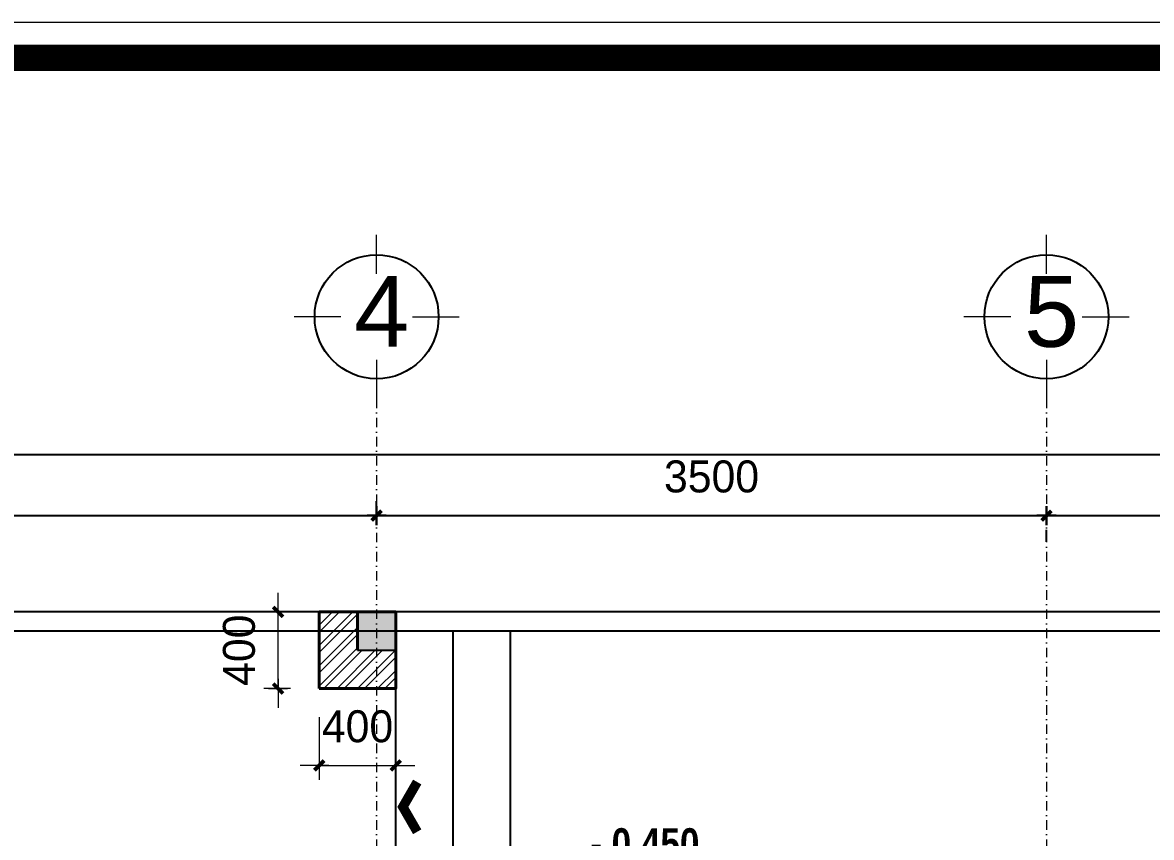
# Model space of a CAD drawing. Header units: millimetres. Extents: x 615730 to 2792744, y 139412 to 597571.
# Drawn here: x 1276692 to 1282591, y 300034 to 304290 of the extents above; entities that cross this region are included whole.
import ezdxf
from ezdxf.enums import TextEntityAlignment as Align

# ---------------------------------------------------------------- set-up
doc = ezdxf.new("R2010")
doc.units = ezdxf.units.MM
doc.header["$MEASUREMENT"] = 0
doc.header["$PDMODE"] = 34
doc.linetypes.add('DASHDOT', pattern=[1, 0.5, -0.25, 0, -0.25])
doc.layers.get('0').update_dxf_attribs({"lineweight": 5})
for name, color, linetype, lineweight in [('0.1(9)', 9, 'Continuous', 13), ('NETNGOAITUONG', 1, 'Continuous', 40), ('NTHAY1', 61, 'Continuous', 25), ('thay', 7, 'Continuous', 15), ('TIM TRUC', 149, 'DASHDOT', 9), ('VLIEU', 250, 'Continuous', 9)]:
    doc.layers.add(name, color=color, linetype=linetype, lineweight=lineweight)
for name, color, linetype in [('H', 252, 'Continuous'), ('NET MANH', 252, 'Continuous'), ('netthay', 3, 'Continuous'), ('TEXT', 2, 'Continuous'), ('VL', 155, 'Continuous')]:
    doc.layers.add(name, color=color, linetype=linetype)
doc.styles.add('H280', font='', dxfattribs={"height": 200})
doc.styles.add('KT OZON', font='', dxfattribs={"height": 200})
doc.styles.get("Standard").update_dxf_attribs({"font": ''})
doc.styles.add('VNI-AVO', font='vni-roms.shx')
doc.styles.get('H280').set_extended_font_data('VNI-Avo')
doc.styles.get('KT OZON').set_extended_font_data('VNI-Helve')
doc.styles.get('Standard').set_extended_font_data('VNI-Avo')
doc.dimstyles.new('1-50b', dxfattribs={"dimtxt": 167, "dimasz": 50, "dimexe": 75, "dimexo": 150, "dimgap": 120, "dimtad": 1, "dimdec": 0, "dimzin": 12, "dimtxsty": 'VNI-AVO', "dimblk": ']', "dimcen": 0, "dimdle": 50, "dimclrd": 252, "dimclre": 252, "dimclrt": 2, "dimadec": 0, "dimazin": 0, "dimtfac": 1, "dimtdec": 0, "dimtix": 1, "dimtmove": 2, "dimatfit": 0, "dimldrblk": 'OPEN90', "dimfxl": 1, "dimlwd": -1, "dimlwe": -1, "dimarcsym": 0})

# ---------------------------------------------------------------- blocks, each defined once
blk = doc.blocks.new('TRUC 1')
at = {"ltscale": 50}
blk.add_circle((0, -9525), 8572, dxfattribs=at)
at = {"layer": '0.1(9)', "ltscale": 50}
for p, q in [((0, -3572), (0, 1782)), ((-4942, -9525), (-11427, -9525)), ((4942, -9525), (11427, -9525)), ((0, -15478), (0, -20832))]:
    blk.add_line(p, q, dxfattribs=at)
at = {"layer": 'TEXT', "ltscale": 50, "style": 'H280'}
blk.add_attdef('1', text='', height=10478, dxfattribs=at).set_placement((-214, -4892), align=Align.CENTER)
blk = doc.blocks.new(']')
for p, q in [((1, 0), (-1, 0)), ((0, 1), (0, -1))]:
    blk.add_line(p, q)
at = {"color": 9, "const_width": 0.4}
blk.add_lwpolyline([(-0.51, -0.51), (0.51, 0.51)], dxfattribs=at)
blk = doc.blocks.new('*D1866')
at = {"layer": 'DEFPOINTS', "color": 0, "ltscale": 10, "transparency": 16777216}
for p in [(1273342, 301714.8), (1278542.5, 301714.8), (1278542.5, 301565.4)]:
    blk.add_point(p, dxfattribs=at)
at = {"layer": 'VL', "color": 252, "ltscale": 10, "transparency": 16777216}
for p, q in [((1273342, 301864.8), (1273342, 301789.8)), ((1278542.5, 301715.4), (1278542.5, 301789.8)), ((1273392, 301714.8), (1278492.5, 301714.8))]:
    blk.add_line(p, q, dxfattribs=at)
at = {"layer": 'VL', "color": 252, "ltscale": 10, "transparency": 16777216, "xscale": 50, "yscale": 50, "zscale": 50, "rotation": 180}
blk.add_blockref(']', (1273342, 301714.8), dxfattribs=at)
at = {"layer": 'VL', "color": 252, "ltscale": 10, "transparency": 16777216, "xscale": 50, "yscale": 50, "zscale": 50}
blk.add_blockref(']', (1278542.5, 301714.8), dxfattribs=at)
at = {"layer": 'VL', "color": 2, "ltscale": 10, "transparency": 16777216, "insert": (1275942.2, 301918.3), "char_height": 167, "attachment_point": 5, "style": 'VNI-AVO'}
blk.add_mtext('5200', dxfattribs=at)
blk = doc.blocks.new('_Open90')
at = {"color": 0, "linetype": 'ByBlock', "lineweight": -2}
for p, q in [((0, 0), (-1, 0)), ((-0.5, 0.5), (0, 0)), ((0, 0), (-0.5, -0.5))]:
    blk.add_line(p, q, dxfattribs=at)
blk = doc.blocks.new('*D1867')
at = {"layer": 'DEFPOINTS', "color": 0, "ltscale": 10, "transparency": 16777216}
for p in [(1282042.3, 301727.5), (1282042.3, 301714.8), (1278542.5, 301565.4)]:
    blk.add_point(p, dxfattribs=at)
at = {"layer": 'VL', "color": 252, "ltscale": 10, "transparency": 16777216}
for p, q in [((1278542.5, 301715.4), (1278542.5, 301789.8)), ((1278592.5, 301714.8), (1281992.3, 301714.8)), ((1282042.3, 301577.5), (1282042.3, 301639.8))]:
    blk.add_line(p, q, dxfattribs=at)
at = {"layer": 'VL', "color": 252, "ltscale": 10, "transparency": 16777216, "xscale": 50, "yscale": 50, "zscale": 50, "rotation": 180}
blk.add_blockref(']', (1278542.5, 301714.8), dxfattribs=at)
at = {"layer": 'VL', "color": 252, "ltscale": 10, "transparency": 16777216, "xscale": 50, "yscale": 50, "zscale": 50}
blk.add_blockref(']', (1282042.3, 301714.8), dxfattribs=at)
at = {"layer": 'VL', "color": 2, "ltscale": 10, "transparency": 16777216, "insert": (1280292.4, 301918.3), "char_height": 167, "attachment_point": 5, "style": 'VNI-AVO'}
blk.add_mtext('3500', dxfattribs=at)
blk = doc.blocks.new('*D1868')
at = {"layer": 'DEFPOINTS', "color": 0, "ltscale": 10, "transparency": 16777216}
for p in [(1282042.3, 301727.5), (1285342.3, 301714.8), (1285342.3, 301565.5)]:
    blk.add_point(p, dxfattribs=at)
at = {"layer": 'VL', "color": 252, "ltscale": 10, "transparency": 16777216}
for p, q in [((1285342.3, 301715.5), (1285342.3, 301789.8)), ((1282092.3, 301714.8), (1285292.3, 301714.8)), ((1282042.3, 301577.5), (1282042.3, 301639.8))]:
    blk.add_line(p, q, dxfattribs=at)
at = {"layer": 'VL', "color": 252, "ltscale": 10, "transparency": 16777216, "xscale": 50, "yscale": 50, "zscale": 50, "rotation": 180}
blk.add_blockref(']', (1282042.3, 301714.8), dxfattribs=at)
at = {"layer": 'VL', "color": 252, "ltscale": 10, "transparency": 16777216, "xscale": 50, "yscale": 50, "zscale": 50}
blk.add_blockref(']', (1285342.3, 301714.8), dxfattribs=at)
at = {"layer": 'VL', "color": 2, "ltscale": 10, "transparency": 16777216, "insert": (1283692.3, 301918.3), "char_height": 167, "attachment_point": 5, "style": 'VNI-AVO'}
blk.add_mtext('3300', dxfattribs=at)
blk = doc.blocks.new('*D1870')
at = {"layer": 'DEFPOINTS', "color": 0, "ltscale": 10, "transparency": 16777216}
for p in [(1285343.3, 302034), (1264743, 301211.6), (1285343.3, 301211.6)]:
    blk.add_point(p, dxfattribs=at)
at = {"layer": 'VL', "color": 252, "ltscale": 10, "transparency": 16777216}
for p, q in [((1264743, 301361.6), (1264743, 302109)), ((1285343.3, 301361.6), (1285343.3, 302109)), ((1264793, 302034), (1285293.3, 302034))]:
    blk.add_line(p, q, dxfattribs=at)
at = {"layer": 'VL', "color": 252, "ltscale": 10, "transparency": 16777216, "xscale": 50, "yscale": 50, "zscale": 50, "rotation": 180}
blk.add_blockref(']', (1264743, 302034), dxfattribs=at)
at = {"layer": 'VL', "color": 252, "ltscale": 10, "transparency": 16777216, "xscale": 50, "yscale": 50, "zscale": 50}
blk.add_blockref(']', (1285343.3, 302034), dxfattribs=at)
at = {"layer": 'VL', "color": 2, "ltscale": 10, "transparency": 16777216, "insert": (1275043.2, 302237.5), "char_height": 167, "attachment_point": 5, "style": 'VNI-AVO'}
blk.add_mtext('20600', dxfattribs=at)
blk = doc.blocks.new('*D2197')
at = {"layer": 'DEFPOINTS', "color": 0, "ltscale": 10, "transparency": 16777216}
for p in [(1278242.5, 300811.6), (1278642.5, 300811.6), (1278642.5, 300409.8)]:
    blk.add_point(p, dxfattribs=at)
at = {"layer": 'VLIEU', "color": 252, "ltscale": 10, "transparency": 16777216}
for p, q in [((1278242.5, 300661.6), (1278242.5, 300334.8)), ((1278642.5, 300661.6), (1278642.5, 300334.8)), ((1278192.5, 300409.8), (1278142.5, 300409.8)), ((1278242.5, 300409.8), (1278642.5, 300409.8)), ((1278692.5, 300409.8), (1278742.5, 300409.8))]:
    blk.add_line(p, q, dxfattribs=at)
at = {"layer": 'VLIEU', "color": 252, "ltscale": 10, "transparency": 16777216, "xscale": 50, "yscale": 50, "zscale": 50}
blk.add_blockref(']', (1278242.5, 300409.8), dxfattribs=at)
at = {"layer": 'VLIEU', "color": 252, "ltscale": 10, "transparency": 16777216, "xscale": 50, "yscale": 50, "zscale": 50, "rotation": 180}
blk.add_blockref(']', (1278642.5, 300409.8), dxfattribs=at)
at = {"layer": 'VLIEU', "color": 2, "ltscale": 10, "transparency": 16777216, "insert": (1278442.5, 300613.3), "char_height": 167, "attachment_point": 5, "style": 'VNI-AVO'}
blk.add_mtext('400', dxfattribs=at)
blk = doc.blocks.new('*D2198')
at = {"layer": 'DEFPOINTS', "color": 0, "ltscale": 10, "transparency": 16777216}
for p in [(1278027.4, 301211.6), (1278242.5, 301211.6), (1278242.5, 300811.6)]:
    blk.add_point(p, dxfattribs=at)
at = {"layer": 'VLIEU', "color": 252, "ltscale": 10, "transparency": 16777216}
for p, q in [((1278027.4, 301261.6), (1278027.4, 301311.6)), ((1278092.5, 301211.6), (1277952.4, 301211.6)), ((1278027.4, 300811.6), (1278027.4, 301211.6)), ((1278092.5, 300811.6), (1277952.4, 300811.6)), ((1278027.4, 300761.6), (1278027.4, 300711.6))]:
    blk.add_line(p, q, dxfattribs=at)
at = {"layer": 'VLIEU', "color": 252, "ltscale": 10, "transparency": 16777216, "xscale": 50, "yscale": 50, "zscale": 50}
for p, rotation in [((1278027.4, 301211.6), 270), ((1278027.4, 300811.6), 90)]:
    blk.add_blockref(']', p, dxfattribs=dict(at, rotation=rotation))
at = {"layer": 'VLIEU', "color": 2, "ltscale": 10, "transparency": 16777216, "insert": (1277823.9, 301011.6), "char_height": 167, "attachment_point": 5, "rotation": 90, "style": 'VNI-AVO'}
blk.add_mtext('400', dxfattribs=at)

msp = doc.modelspace()

# ---------------------------------------------------------------- hatches: boundary and pattern name
at = {"layer": 'VLIEU', "ltscale": 10}
h = msp.add_hatch(dxfattribs=at)
h.set_pattern_fill('STEEL', color=256, scale=600, style=0)
h.set_pattern_definition([(45, (688865.626, 45942.54), (-53.033009, 53.033009), []), (45, (688865.626, 45980.04), (-53.033009, 53.033009), [])])
h.paths.add_polyline_path([(1278642.5, 301011.6), (1278642.5, 300811.6), (1278242.5, 300811.6), (1278242.5, 301211.6), (1278442.5, 301211.6), (1278442.5, 301011.6)])

# ---------------------------------------------------------------- linework, layer by layer
at = {"layer": 'H', "const_width": 138.2}
msp.add_lwpolyline([(1261127.8, 285120.6), (1288130.6, 285120.6), (1288130.6, 304105.6), (1261127.8, 304105.6)], close=True, dxfattribs=at)
at = {"layer": 'NET MANH'}
msp.add_lwpolyline([(1278442.5, 301011.6), (1278642.5, 301011.6), (1278642.5, 301211.6), (1278442.5, 301211.6)], close=True, dxfattribs=at)
msp.add_solid([(1278442.5, 301211.6), (1278642.5, 301211.6), (1278442.5, 301011.6), (1278642.5, 301011.6)], dxfattribs=at)
at = {"layer": 'NETNGOAITUONG'}
msp.add_line((1278442.5, 301011.6), (1278442.5, 301211.6), dxfattribs=at)
at = {"layer": 'NETNGOAITUONG', "elevation": 140}
msp.add_lwpolyline([(1278242.5, 300811.6), (1278642.5, 300811.6), (1278642.5, 301211.6), (1278242.5, 301211.6)], close=True, dxfattribs=at)
at = {"layer": 'thay', "linetype": 'Continuous'}
msp.add_lwpolyline([(1260943.4, 284936.3), (1288315, 284936.3), (1288315, 304289.9), (1260943.4, 304289.9)], close=True, dxfattribs=at)
at = {"layer": 'TIM TRUC', "ltscale": 100}
for p, q in [((1278542.5, 302326.1), (1278542.5, 287814.8)), ((1282042.3, 302326.1), (1282042.3, 287814.8))]:
    msp.add_line(p, q, dxfattribs=at)
at = {"layer": 'VL', "ltscale": 10}
for p, q in [((1288315, 301211.6), (1261127.8, 301211.6)), ((1288315, 301111.6), (1261127.8, 301111.6)), ((1278642.5, 299311.4), (1278642.5, 301111.6)), ((1278942.5, 299311.4), (1278942.5, 301111.6)), ((1279242.5, 299311.4), (1279242.5, 301111.6))]:
    msp.add_line(p, q, dxfattribs=at)
at = {"layer": 'VL', "color": 9, "ltscale": 10}
msp.add_lwpolyline([(1278754.4, 300063.4, 50, 50, 0), (1278679.4, 300193.3, 50, 50, 0), (1278754.4, 300323.2, 50, 50, 0), (1278679.4, 300193.3, 0, 0, 0), (1279232.6, 300193.3, 0, 0, 0)], format="xyseb", dxfattribs=at)

# ---------------------------------------------------------------- block references
at = {"layer": 'netthay', "lineweight": -2, "ltscale": 10}
ref = msp.add_blockref('TRUC 1', (1278542.5, 302393.4), dxfattribs=dict(at, xscale=0.03778148023411632, yscale=0.03778148023411632, zscale=0.03778148023411632, rotation=180))
ref.add_attrib('1', '4', dxfattribs={"layer": 'TEXT', "color": 3, "ltscale": 50, "height": 370.2, "style": 'KT OZON'}).set_placement((1278569.1, 302596.4), align=Align.CENTER)
ref = msp.add_blockref('TRUC 1', (1282042.3, 302393.4), dxfattribs=dict(at, xscale=0.03778148023411632, yscale=0.03778148023411632, zscale=0.03778148023411632, rotation=180))
ref.add_attrib('1', '5', dxfattribs={"layer": 'TEXT', "color": 3, "ltscale": 50, "height": 370.2, "style": 'KT OZON'}).set_placement((1282069, 302596.4), align=Align.CENTER)

# ---------------------------------------------------------------- texts
at = {"layer": 'NTHAY1', "insert": (1280229.1, 300081.8), "char_height": 160, "width": 11369.12, "attachment_point": 3}
msp.add_mtext('{\\fVNI-Helve-Condense|b1|i0|c0|p2;- 0.450}', dxfattribs=at)

# ---------------------------------------------------------------- dimensions: what is measured, and where the dimension line sits
at = {"layer": 'VL', "ltscale": 10}
for base, p1, p2, picture, middle in [((1285343.3, 302034), (1264743, 301211.6), (1285343.3, 301211.6), '*D1870', (1275043.2, 302237.5)), ((1278542.4937, 301714.7999), (1273342.0047, 301714.7999), (1278542.4937, 301565.3891), '*D1866', (1275942.2492, 301918.2999)), ((1282042.3, 301714.8), (1278542.5, 301565.4), (1282042.3, 301727.5), '*D1867', (1280292.4, 301918.3)), ((1285342.3, 301714.8), (1282042.3, 301727.5), (1285342.3, 301565.5), '*D1868', (1283692.3, 301918.3))]:
    dim = msp.add_linear_dim(base=base, p1=p1, p2=p2, dimstyle='1-50b', override={"dimfxl": 150, "dimarcsym": 1}, dxfattribs=at)
    dim.commit()
    dim.dimension.update_dxf_attribs({"geometry": picture, "text_midpoint": middle})
at = {"layer": 'VLIEU', "ltscale": 10}
dim = msp.add_linear_dim(base=(1278027.4, 301211.6), p1=(1278242.5, 300811.6), p2=(1278242.5, 301211.6), angle=90, dimstyle='1-50b', override={"dimfxl": 2}, dxfattribs=at)
dim.commit()
dim.dimension.update_dxf_attribs({"geometry": '*D2198', "text_midpoint": (1277823.9, 301011.6)})
dim = msp.add_linear_dim(base=(1278642.5, 300409.8), p1=(1278242.5, 300811.6), p2=(1278642.5, 300811.6), dimstyle='1-50b', override={"dimfxl": 2}, dxfattribs=at)
dim.commit()
dim.dimension.update_dxf_attribs({"geometry": '*D2197', "text_midpoint": (1278442.5, 300613.3)})

doc.saveas('drawing.dxf')
